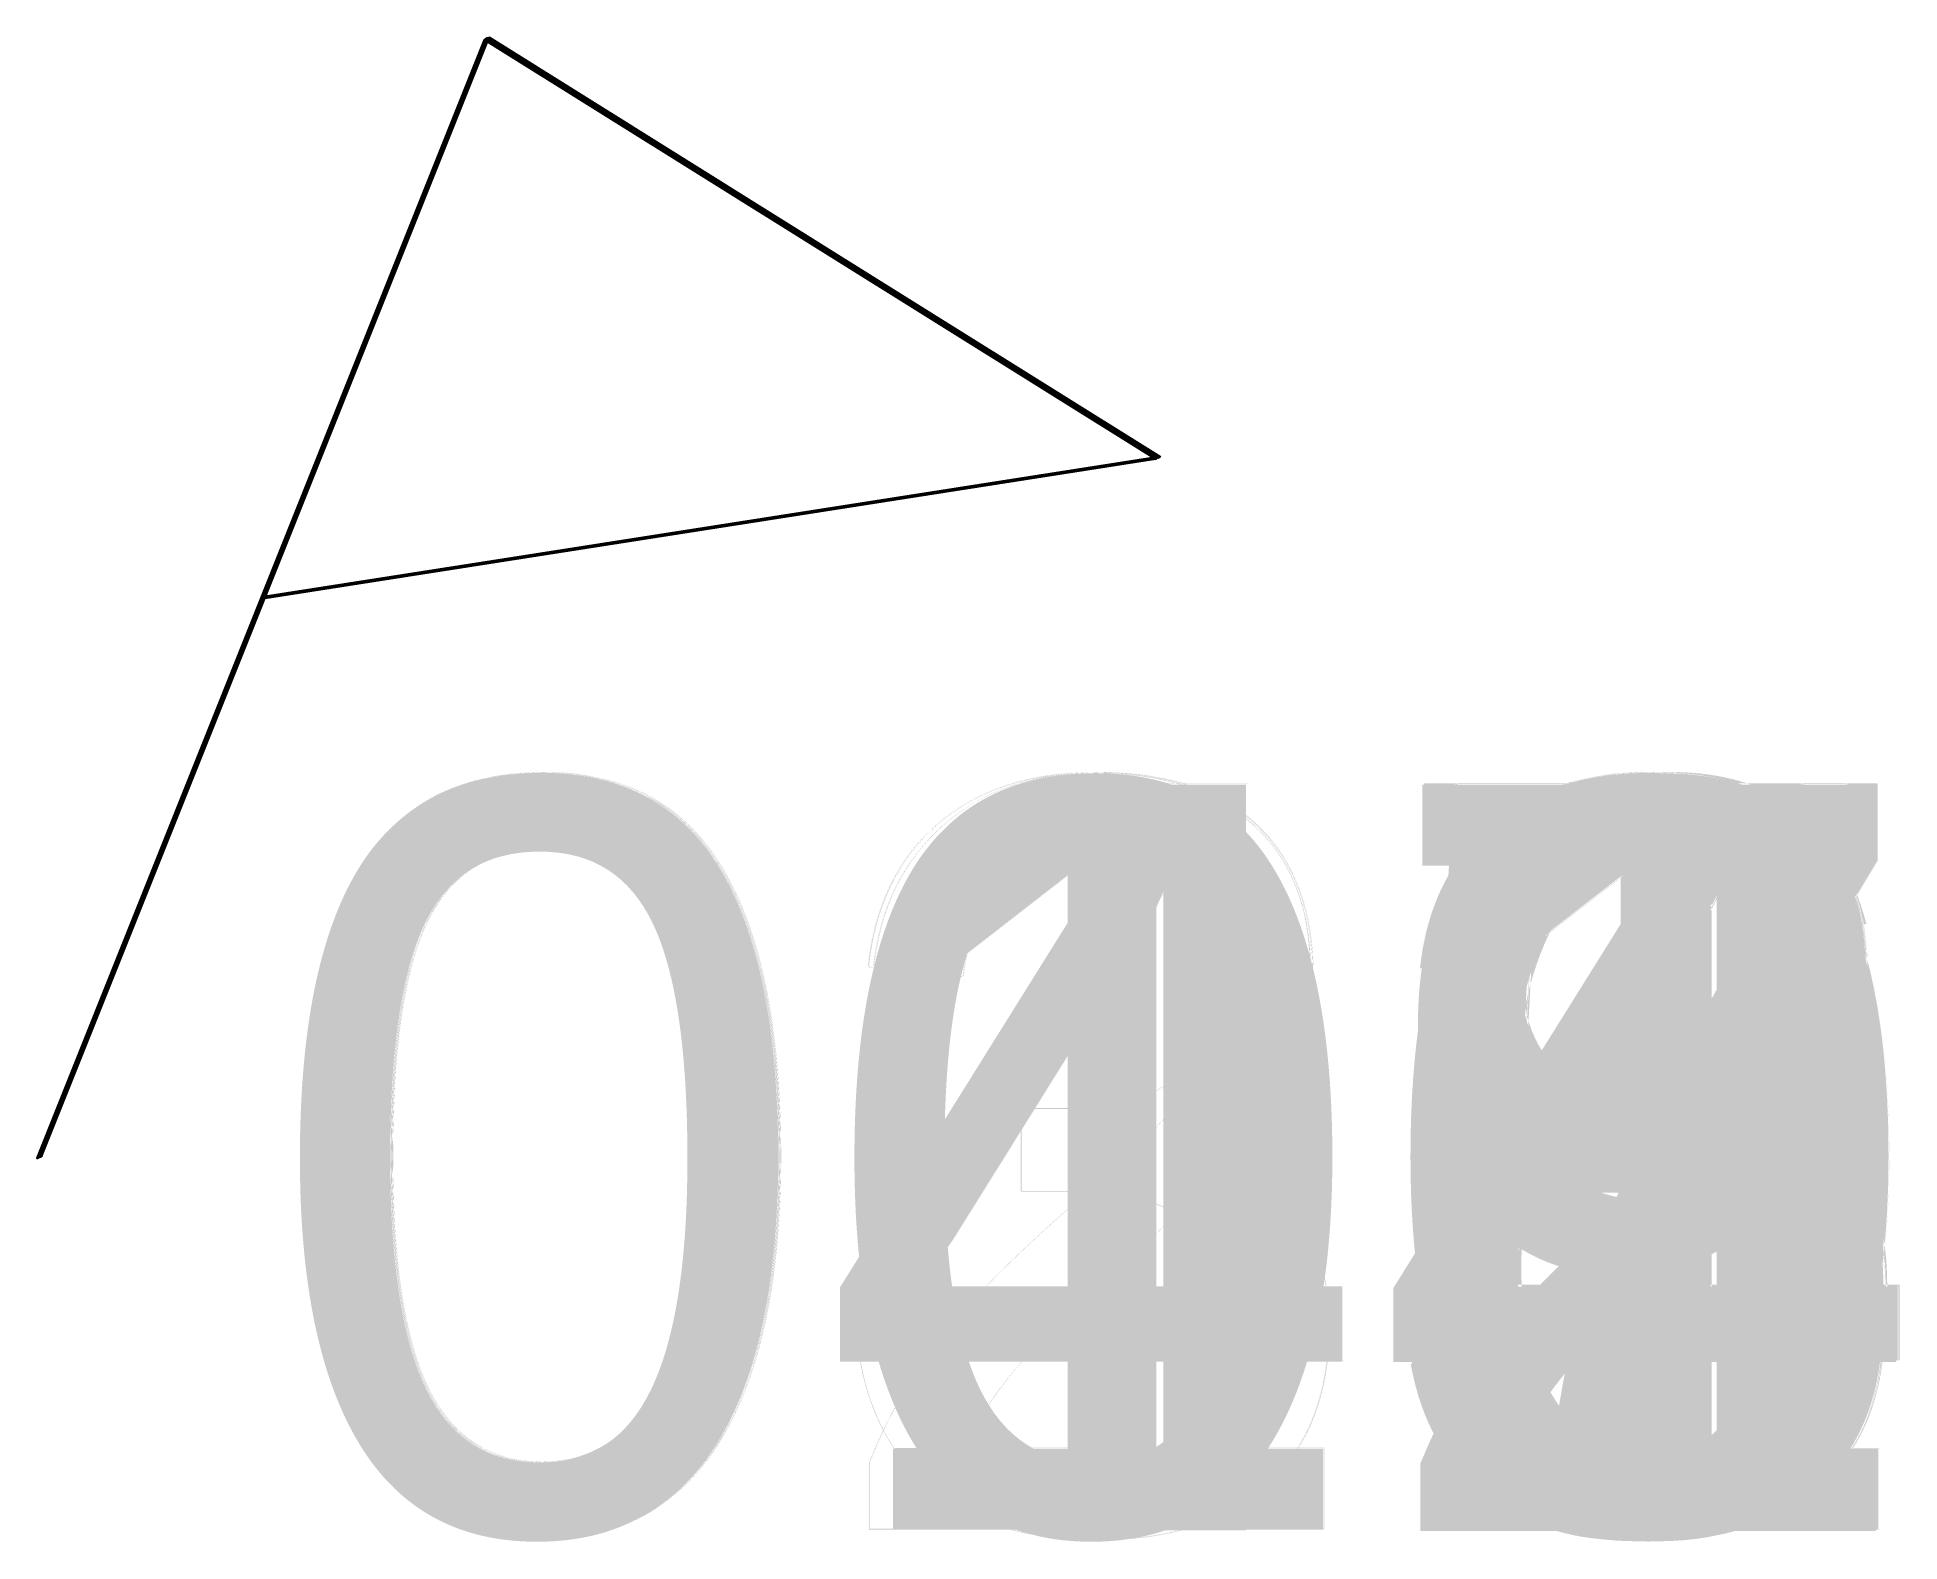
# Model space of a CAD drawing. Extents: x 106.68 to 109.18, y 10.33 to 12.34.
import ezdxf

# ---------------------------------------------------------------- set-up
doc = ezdxf.new("R2010")
doc.units = 0
doc.layers.add('Waypoints', color=7, linetype='CONTINUOUS')
doc.layers.add('WptAttribs', color=7, linetype='CONTINUOUS')

# ---------------------------------------------------------------- blocks, each defined once
blk = doc.blocks.new('WAYPOINT')
at = {"layer": 'WptAttribs'}
for p, q in [((0, 0), (0.6, 1.5)), ((0.6, 1.5), (1.5, 0.9375)), ((1.5, 0.9375), (0.3, 0.75))]:
    blk.add_line(p, q, dxfattribs=at)
at = {"layer": 'WptAttribs', "flags": 1}
for tag in ['Altitude', 'Symbol', 'Color', 'City', 'Categories', 'Description', 'Position', 'Depth', 'Proximity', 'DisplayMode', 'Facility', 'Date Modified', 'Link', 'Type', 'Temperature', 'Country', 'Name']:
    blk.add_attdef(tag, (0.3, -0.5), '', height=1, dxfattribs=at)
at = {"layer": 'WptAttribs'}
blk.add_attdef('Visible', (0.3, -0.5), '', height=1, dxfattribs=at)

msp = doc.modelspace()

# ---------------------------------------------------------------- linework, layer by layer
at = {"layer": 'Waypoints'}
for p in [(106.684, 10.8414, 10.46), (106.6844, 10.8416, 9.258), (106.6846, 10.8417, 9.499), (106.6849, 10.8418, 9.258), (106.6852, 10.8419, 9.258), (106.6855, 10.842, 10.7), (106.6859, 10.8428, 7.095), (106.6859, 10.8422, 11.662), (106.6861, 10.8427, 8.537), (106.6861, 10.8425, 9.258), (106.6862, 10.8424, 9.499), (106.6862, 10.8423, 11.902), (106.6863, 10.8429, 2.77), (106.6863, 10.8426, 7.095), (106.6863, 10.8423, 12.142), (106.6864, 10.8418, 8.297), (106.6865, 10.8418, 2.529), (106.6865, 10.8416, 9.739), (106.6866, 10.8424, 14.546), (106.6867, 10.8421, 8.778), (106.6868, 10.8418, 9.258), (106.6869, 10.8426, 15.026), (106.687, 10.8423, 6.134), (106.6871, 10.842, 7.816), (106.6872, 10.8427, 15.267), (106.6873, 10.8424, 6.615), (106.6874, 10.8421, 6.374), (106.6875, 10.8428, 14.786), (106.6877, 10.8429, 15.026), (106.688, 10.843, 15.026), (106.6883, 10.8431, 13.584), (106.6885, 10.8431, 13.104), (106.6886, 10.8429, 8.778), (106.6823, 10.8398, 10.46), (106.6826, 10.84, 10.7), (106.6828, 10.8401, 9.499), (106.6831, 10.8403, 9.739), (106.6834, 10.8404, 9.018), (106.6837, 10.8406, 10.22), (106.684, 10.8408, 10.941), (106.6841, 10.841, 10.7), (106.6844, 10.8408, 11.181)]:
    msp.add_point(p, dxfattribs=at)

# ---------------------------------------------------------------- block references
at = {"layer": 'WptAttribs'}
ref = msp.add_blockref('WAYPOINT', (106.6826, 10.84, 10.7), dxfattribs=at)
ref.add_attrib('Visible', '002', (106.9826, 10.34), dxfattribs={"height": 1})
ref = msp.add_blockref('WAYPOINT', (106.6828, 10.8401, 9.499), dxfattribs=at)
ref.add_attrib('Visible', '003', (106.9828, 10.3401), dxfattribs={"height": 1})
ref = msp.add_blockref('WAYPOINT', (106.6831, 10.8403, 9.739), dxfattribs=at)
ref.add_attrib('Visible', '004', (106.9831, 10.3403), dxfattribs={"height": 1})
ref = msp.add_blockref('WAYPOINT', (106.6834, 10.8404, 9.018), dxfattribs=at)
ref.add_attrib('Visible', '005', (106.9834, 10.3404), dxfattribs={"height": 1})
ref = msp.add_blockref('WAYPOINT', (106.6837, 10.8406, 10.22), dxfattribs=at)
ref.add_attrib('Visible', '006', (106.9837, 10.3406), dxfattribs={"height": 1})
ref = msp.add_blockref('WAYPOINT', (106.684, 10.8414, 10.46), dxfattribs=at)
ref.add_attrib('Visible', '009', (106.984, 10.3414), dxfattribs={"height": 1})
ref = msp.add_blockref('WAYPOINT', (106.684, 10.8408, 10.941), dxfattribs=at)
ref.add_attrib('Visible', '007', (106.984, 10.3408), dxfattribs={"height": 1})
ref = msp.add_blockref('WAYPOINT', (106.6841, 10.841, 10.7), dxfattribs=at)
ref.add_attrib('Visible', '008', (106.9841, 10.341), dxfattribs={"height": 1})
ref = msp.add_blockref('WAYPOINT', (106.6844, 10.8416, 9.258), dxfattribs=at)
ref.add_attrib('Visible', '010', (106.9844, 10.3416), dxfattribs={"height": 1})
ref = msp.add_blockref('WAYPOINT', (106.6844, 10.8408, 11.181), dxfattribs=at)
ref.add_attrib('Visible', '042', (106.9844, 10.3408), dxfattribs={"height": 1})
ref = msp.add_blockref('WAYPOINT', (106.6846, 10.8417, 9.499), dxfattribs=at)
ref.add_attrib('Visible', '011', (106.9846, 10.3417), dxfattribs={"height": 1})
ref = msp.add_blockref('WAYPOINT', (106.6849, 10.8418, 9.258), dxfattribs=at)
ref.add_attrib('Visible', '012', (106.9849, 10.3418), dxfattribs={"height": 1})
ref = msp.add_blockref('WAYPOINT', (106.6852, 10.8419, 9.258), dxfattribs=at)
ref.add_attrib('Visible', '013', (106.9852, 10.3419), dxfattribs={"height": 1})
ref = msp.add_blockref('WAYPOINT', (106.6855, 10.842, 10.7), dxfattribs=at)
ref.add_attrib('Visible', '014', (106.9855, 10.342), dxfattribs={"height": 1})
ref = msp.add_blockref('WAYPOINT', (106.6859, 10.8428, 7.095), dxfattribs=at)
ref.add_attrib('Visible', '039', (106.9859, 10.3428), dxfattribs={"height": 1})
ref = msp.add_blockref('WAYPOINT', (106.6859, 10.8422, 11.662), dxfattribs=at)
ref.add_attrib('Visible', '015', (106.9859, 10.3422), dxfattribs={"height": 1})
ref = msp.add_blockref('WAYPOINT', (106.6861, 10.8427, 8.537), dxfattribs=at)
ref.add_attrib('Visible', '038', (106.9861, 10.3427), dxfattribs={"height": 1})
ref = msp.add_blockref('WAYPOINT', (106.6861, 10.8425, 9.258), dxfattribs=at)
ref.add_attrib('Visible', '037', (106.9861, 10.3425), dxfattribs={"height": 1})
ref = msp.add_blockref('WAYPOINT', (106.6862, 10.8424, 9.499), dxfattribs=at)
ref.add_attrib('Visible', '036', (106.9862, 10.3424), dxfattribs={"height": 1})
ref = msp.add_blockref('WAYPOINT', (106.6862, 10.8423, 11.902), dxfattribs=at)
ref.add_attrib('Visible', '016', (106.9862, 10.3423), dxfattribs={"height": 1})
ref = msp.add_blockref('WAYPOINT', (106.6863, 10.8429, 2.77), dxfattribs=at)
ref.add_attrib('Visible', '041', (106.9863, 10.3429), dxfattribs={"height": 1})
ref = msp.add_blockref('WAYPOINT', (106.6863, 10.8426, 7.095), dxfattribs=at)
ref.add_attrib('Visible', '040', (106.9863, 10.3426), dxfattribs={"height": 1})
ref = msp.add_blockref('WAYPOINT', (106.6863, 10.8423, 12.142), dxfattribs=at)
ref.add_attrib('Visible', '017', (106.9863, 10.3423), dxfattribs={"height": 1})
ref = msp.add_blockref('WAYPOINT', (106.6864, 10.8418, 8.297), dxfattribs=at)
ref.add_attrib('Visible', '034', (106.9864, 10.3418), dxfattribs={"height": 1})
ref = msp.add_blockref('WAYPOINT', (106.6865, 10.8418, 2.529), dxfattribs=at)
ref.add_attrib('Visible', '033', (106.9865, 10.3418), dxfattribs={"height": 1})
ref = msp.add_blockref('WAYPOINT', (106.6865, 10.8416, 9.739), dxfattribs=at)
ref.add_attrib('Visible', '035', (106.9865, 10.3416), dxfattribs={"height": 1})
ref = msp.add_blockref('WAYPOINT', (106.6866, 10.8424, 14.546), dxfattribs=at)
ref.add_attrib('Visible', '018', (106.9866, 10.3424), dxfattribs={"height": 1})
ref = msp.add_blockref('WAYPOINT', (106.6867, 10.8421, 8.778), dxfattribs=at)
ref.add_attrib('Visible', '027', (106.9867, 10.3421), dxfattribs={"height": 1})
ref = msp.add_blockref('WAYPOINT', (106.6868, 10.8418, 9.258), dxfattribs=at)
ref.add_attrib('Visible', '028', (106.9868, 10.3418), dxfattribs={"height": 1})
ref = msp.add_blockref('WAYPOINT', (106.6869, 10.8426, 15.026), dxfattribs=at)
ref.add_attrib('Visible', '019', (106.9869, 10.3426), dxfattribs={"height": 1})
ref = msp.add_blockref('WAYPOINT', (106.687, 10.8423, 6.134), dxfattribs=at)
ref.add_attrib('Visible', '029', (106.987, 10.3423), dxfattribs={"height": 1})
ref = msp.add_blockref('WAYPOINT', (106.6871, 10.842, 7.816), dxfattribs=at)
ref.add_attrib('Visible', '032', (106.9871, 10.342), dxfattribs={"height": 1})
ref = msp.add_blockref('WAYPOINT', (106.6872, 10.8427, 15.267), dxfattribs=at)
ref.add_attrib('Visible', '020', (106.9872, 10.3427), dxfattribs={"height": 1})
ref = msp.add_blockref('WAYPOINT', (106.6873, 10.8424, 6.615), dxfattribs=at)
ref.add_attrib('Visible', '030', (106.9873, 10.3424), dxfattribs={"height": 1})
ref = msp.add_blockref('WAYPOINT', (106.6874, 10.8421, 6.374), dxfattribs=at)
ref.add_attrib('Visible', '031', (106.9874, 10.3421), dxfattribs={"height": 1})
ref = msp.add_blockref('WAYPOINT', (106.6875, 10.8428, 14.786), dxfattribs=at)
ref.add_attrib('Visible', '021', (106.9875, 10.3428), dxfattribs={"height": 1})
ref = msp.add_blockref('WAYPOINT', (106.6877, 10.8429, 15.026), dxfattribs=at)
ref.add_attrib('Visible', '022', (106.9877, 10.3429), dxfattribs={"height": 1})
ref = msp.add_blockref('WAYPOINT', (106.688, 10.843, 15.026), dxfattribs=at)
ref.add_attrib('Visible', '023', (106.988, 10.343), dxfattribs={"height": 1})
ref = msp.add_blockref('WAYPOINT', (106.6883, 10.8431, 13.584), dxfattribs=at)
ref.add_attrib('Visible', '024', (106.9883, 10.3431), dxfattribs={"height": 1})
ref = msp.add_blockref('WAYPOINT', (106.6885, 10.8431, 13.104), dxfattribs=at)
ref.add_attrib('Visible', '025', (106.9885, 10.3431), dxfattribs={"height": 1})
ref = msp.add_blockref('WAYPOINT', (106.6886, 10.8429, 8.778), dxfattribs=at)
ref.add_attrib('Visible', '026', (106.9886, 10.3429), dxfattribs={"height": 1})
ref = msp.add_blockref('WAYPOINT', (106.6823, 10.8398, 10.46), dxfattribs=at)
ref.add_attrib('Visible', '001', (106.9823, 10.3398), dxfattribs={"height": 1})

doc.saveas('drawing.dxf')
